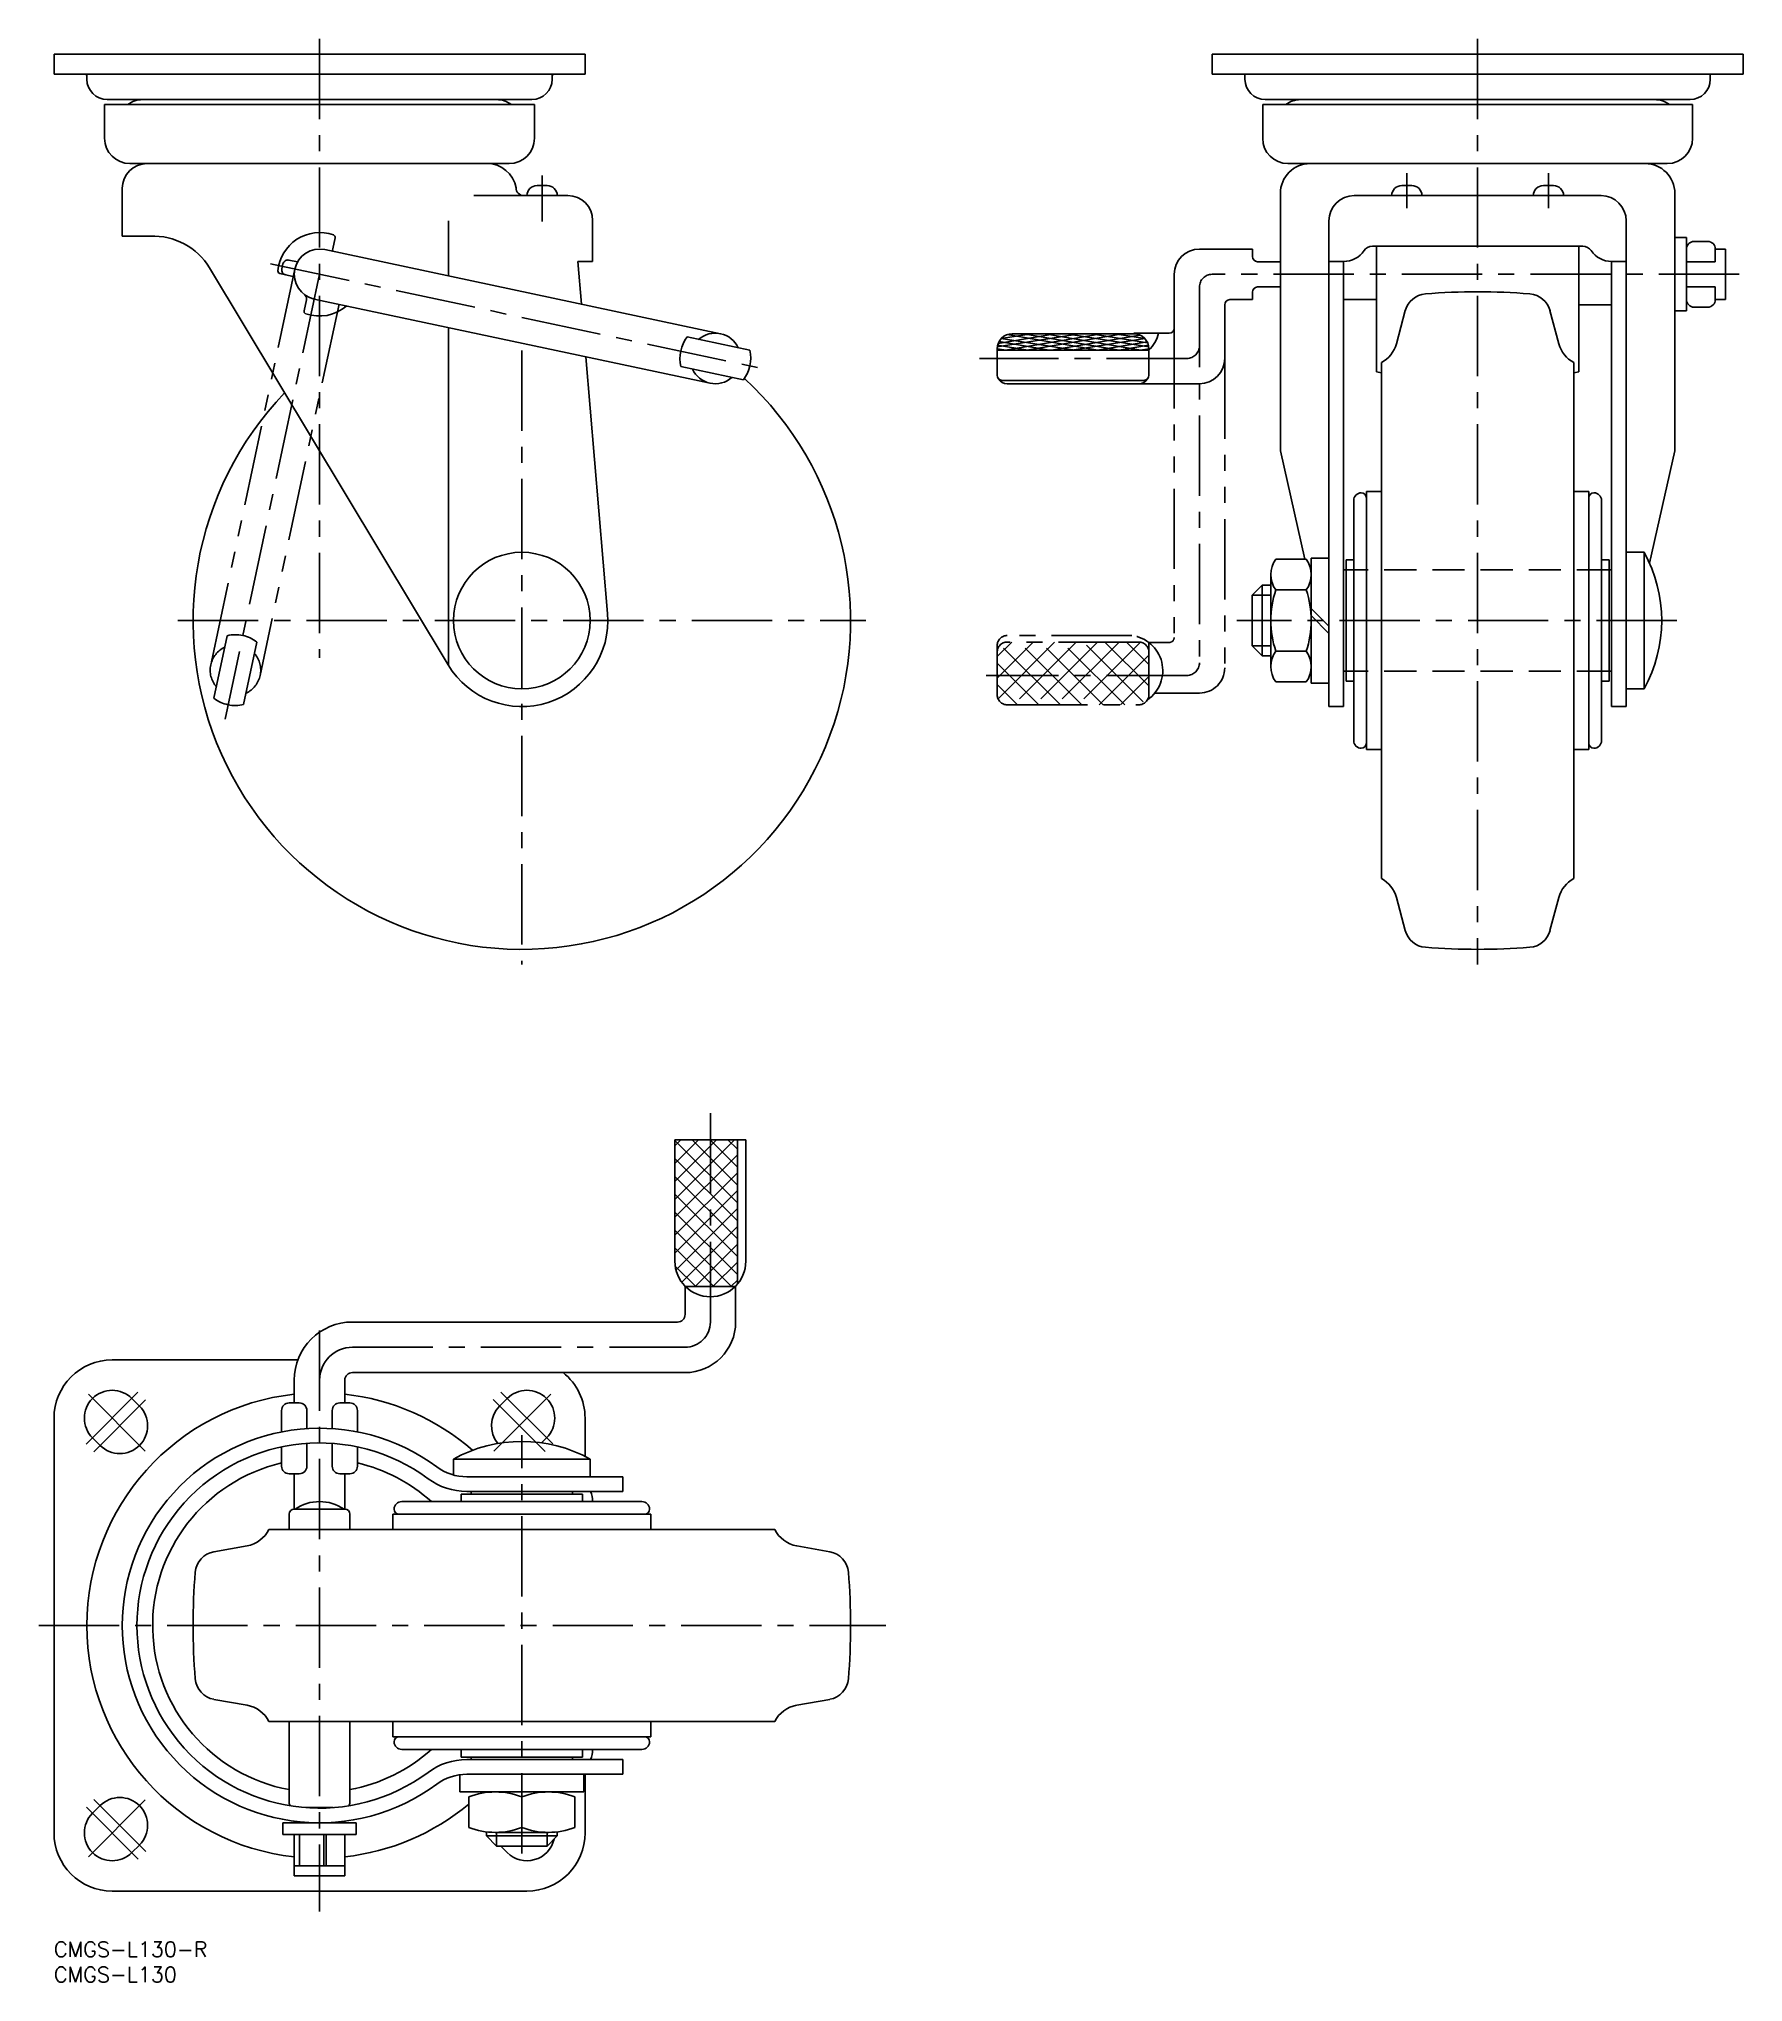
# Model space of a CAD drawing. Extents: x -3 to 334, y -8 to 376.
import ezdxf

# ---------------------------------------------------------------- set-up
doc = ezdxf.new("R2010")
doc.units = 0
doc.header["$LTSCALE"] = 0.5
for name, pattern in [('CENTER', [50.8, 31.75, -6.35, 6.35, -6.35]), ('DASHED', [19.05, 12.7, -6.35]), ('PHANTOM', [63.5, 31.75, -6.35, 6.35, -6.35, 6.35, -6.35])]:
    doc.linetypes.add(name, pattern=pattern)
for name, color, linetype in [('MSM_CENTER', 1, 'CENTER'), ('MSM_CONTINUOUS', 7, 'CONTINUOUS'), ('MSM_DASHED', 4, 'DASHED'), ('MSM_IMAGINARY', 6, 'PHANTOM'), ('MSM_NARROW', 5, 'CONTINUOUS'), ('MSM_PART_NUMBER', 7, 'CONTINUOUS')]:
    doc.layers.add(name, color=color, linetype=linetype)
doc.styles.get("Standard").update_dxf_attribs({"font": 'txt.shx', "height": 3, "bigfont": 'bigfont.shx'})

# ---------------------------------------------------------------- blocks, each defined once
blk = doc.blocks.new('*U2')
at = {"layer": 'MSM_PART_NUMBER'}
blk.add_text('CMGS-L130-R', height=3, dxfattribs=at).set_placement((0, -3))
blk = doc.blocks.new('*U3')
at = {"layer": 'MSM_PART_NUMBER'}
blk.add_text('CMGS-L130', height=3, dxfattribs=at).set_placement((0, -8))

msp = doc.modelspace()

# ---------------------------------------------------------------- linework, layer by layer
at = {"layer": 'MSM_CENTER'}
for p, q in [((52.5, 376.17), (52.5, 253.78)), ((281.48, 376.17), (281.48, 193.17)), ((267.48, 349.63), (267.48, 342.7)), ((295.48, 349.63), (295.48, 342.7)), ((96.5, 349.17), (96.5, 340.08)), ((42.8, 331.68), (139.69, 311.08)), ((52.5, 329.62), (33.81, 241.69)), ((226.48, 327.12), (226.48, 252.83)), ((333.18, 329.62), (228.98, 329.62)), ((92.5, 314.58), (92.5, 193.17)), ((223.98, 312.99), (182.97, 312.99)), ((24.5, 261.17), (160.5, 261.17)), ((320.86, 261.17), (233.86, 261.17)), ((223.98, 250.33), (184.31, 250.33)), ((129.77, 122.5), (129.77, 164.31)), ((52.5, 120.82), (52.5, 5.95)), ((59, 117.5), (124.77, 117.5)), ((18.01, 96.99), (6.24, 108.76)), ((6.34, 98.34), (16.6, 108.6)), ((86.99, 96.99), (98.76, 108.76)), ((88.34, 108.66), (98.6, 98.4)), ((7.84, 96.84), (18.1, 107.1)), ((86.84, 107.16), (97.1, 96.9)), ((92.5, 17.42), (92.5, 100.1)), ((-3, 62.5), (164.47, 62.5)), ((18.01, 28.01), (6.24, 16.24)), ((18.16, 17.84), (7.9, 28.1)), ((16.66, 16.34), (6.4, 26.6))]:
    msp.add_line(p, q, dxfattribs=at)
for centre, radius, start, end in [((228.98, 327.12), 2.5, 90, 180), ((223.98, 315.49), 2.5, 270, 0), ((223.98, 252.83), 2.5, 270, 0), ((124.77, 122.5), 5, 270, 0), ((59, 111), 6.5, 90, 180)]:
    msp.add_arc(centre, radius, start, end, dxfattribs=at)
at = {"layer": 'MSM_CONTINUOUS'}
for p, q in [((0, 373.17), (0, 369.17)), ((0, 373.17), (105, 373.17)), ((105, 373.17), (105, 369.17)), ((333.98, 373.17), (228.98, 373.17)), ((228.98, 373.17), (228.98, 369.17)), ((333.98, 373.17), (333.98, 369.17)), ((0, 369.17), (105, 369.17)), ((6.5, 368.87), (6.5, 368.17)), ((98.5, 368.87), (98.5, 368.17)), ((333.98, 369.17), (228.98, 369.17)), ((235.48, 369.17), (235.48, 368.17)), ((327.48, 369.17), (327.48, 368.17)), ((10, 363.17), (95, 363.17)), ((10, 363.17), (10, 356.52)), ((94.5, 364.17), (10.5, 364.17)), ((95, 363.17), (95, 356.52)), ((323.98, 363.17), (238.98, 363.17)), ((238.98, 363.17), (238.98, 356.52)), ((323.48, 364.17), (239.48, 364.17)), ((323.98, 363.17), (323.98, 356.52)), ((90, 351.52), (15, 351.52)), ((243.98, 351.52), (318.98, 351.52)), ((13.5, 346.62), (13.5, 337.17)), ((97.5, 347.17), (95.5, 347.17)), ((268.48, 347.17), (266.48, 347.17)), ((294.48, 347.17), (296.48, 347.17)), ((83.01, 345.17), (101.6, 345.17)), ((242.48, 345.62), (242.48, 294.7)), ((305.88, 345.17), (257.08, 345.17)), ((320.48, 345.62), (320.48, 294.7)), ((78.01, 340.17), (78.01, 329.31)), ((106.5, 340.27), (106.5, 332.17)), ((252.08, 340.17), (252.08, 244.17)), ((310.88, 244.17), (310.88, 340.17)), ((13.5, 337.17), (19.04, 337.17)), ((131.79, 317.88), (53.54, 334.51)), ((55.56, 336.82), (55.1, 334.64)), ((236.98, 334.62), (226.48, 334.62)), ((236.98, 333.12), (236.98, 334.62)), ((302.29, 335.17), (260.67, 335.17)), ((261.48, 335.17), (261.48, 310.33)), ((301.48, 335.17), (301.48, 310.33)), ((322.78, 336.87), (320.48, 336.87)), ((322.78, 322.37), (322.78, 336.87)), ((326.98, 336.12), (324.28, 336.12)), ((328.48, 332.12), (328.48, 334.62)), ((330.48, 334.62), (328.48, 334.62)), ((330.48, 324.62), (330.48, 334.62)), ((30.75, 330.87), (77.93, 252.41)), ((45.27, 331.67), (45.06, 330.69)), ((48.15, 332.08), (46.45, 332.44)), ((103.6, 332.17), (104.31, 323.72)), ((103.6, 332.17), (106.5, 332.17)), ((242.48, 332.12), (237.98, 332.12)), ((254.98, 332.17), (252.08, 332.17)), ((254.98, 244.17), (254.98, 332.17)), ((307.98, 244.17), (307.98, 332.17)), ((307.98, 332.17), (310.88, 332.17)), ((328.48, 332.12), (322.78, 332.12)), ((44.67, 329.75), (47.52, 329.14)), ((221.48, 329.62), (221.48, 318.99)), ((242.48, 327.12), (237.98, 327.12)), ((328.48, 327.12), (322.78, 327.12)), ((328.48, 324.62), (328.48, 327.12)), ((49.9, 324.59), (49.43, 322.41)), ((129.71, 308.09), (51.46, 324.73)), ((231.48, 323.62), (231.48, 312.99)), ((236.98, 324.62), (232.48, 324.62)), ((236.98, 326.12), (236.98, 324.62)), ((261.48, 324.62), (254.98, 324.62)), ((267.68, 323.62), (267.68, 323.62)), ((295.29, 323.62), (295.29, 323.62)), ((307.98, 323.62), (301.48, 323.62)), ((326.98, 323.12), (324.28, 323.12)), ((330.48, 324.62), (328.48, 324.62)), ((78.01, 319.08), (78.01, 252.27)), ((267.17, 322.44), (265.42, 315.89)), ((295.79, 322.44), (297.55, 315.89)), ((322.78, 322.37), (320.48, 322.37)), ((137.56, 314.6), (125.19, 317.23)), ((202.78, 317.88), (186.51, 315.29)), ((186.58, 315.63), (192.52, 314.6)), ((197.9, 317.88), (186.67, 315.93)), ((186.85, 316.32), (196.76, 314.6)), ((193.26, 317.88), (187.29, 316.92)), ((187.29, 316.92), (201.85, 314.6)), ((207.02, 317.88), (188.11, 314.6)), ((188.47, 317.7), (206.37, 314.6)), ((213.48, 317.88), (189.48, 317.88)), ((191.7, 317.88), (210.61, 314.6)), ((211.26, 317.88), (192.35, 314.6)), ((195.94, 317.88), (214.86, 314.6)), ((214.68, 317.62), (197.23, 314.6)), ((200.19, 317.88), (216.45, 315.29)), ((215.7, 316.9), (201.26, 314.6)), ((205.09, 317.88), (216.22, 316.1)), ((216.12, 316.3), (206.35, 314.6)), ((209.73, 317.88), (215.7, 316.93)), ((216.39, 315.61), (210.59, 314.6)), ((220.48, 317.99), (213.51, 317.99)), ((105.18, 313.31), (109.44, 262.59)), ((136.31, 308.74), (123.94, 311.37)), ((186.48, 314.92), (188.27, 314.6)), ((186.48, 314.88), (186.48, 309.66)), ((216.48, 314.6), (186.48, 314.6)), ((216.48, 314.89), (214.83, 314.6)), ((216.48, 314.88), (216.48, 309.66)), ((262.48, 210.17), (262.48, 312.17)), ((300.48, 210.17), (300.48, 312.17)), ((215.48, 308.66), (187.48, 308.66)), ((226.48, 307.99), (188.48, 307.99)), ((261.48, 310.33), (262.48, 310.12)), ((301.48, 310.33), (300.48, 310.12)), ((242.48, 294.7), (247.34, 273.29)), ((320.48, 294.7), (315.45, 272.53)), ((256.98, 237.42), (256.98, 284.92)), ((259.48, 286.67), (262.48, 286.67)), ((259.48, 235.67), (259.48, 286.67)), ((303.48, 286.67), (300.48, 286.67)), ((303.48, 235.67), (303.48, 286.67)), ((305.98, 237.42), (305.98, 284.92)), ((247.58, 273.29), (241.58, 273.29)), ((248.58, 273.52), (252.08, 273.52)), ((248.58, 248.82), (248.58, 273.52)), ((256.98, 273.17), (255.48, 273.17)), ((255.48, 249.17), (255.48, 273.17)), ((305.98, 273.17), (307.48, 273.17)), ((307.48, 249.17), (307.48, 273.17)), ((314.38, 274.67), (310.88, 274.67)), ((314.38, 247.67), (314.38, 274.67)), ((240.58, 252.07), (240.58, 270.26)), ((255.48, 271.17), (254.98, 271.17)), ((307.98, 271.17), (307.48, 271.17)), ((238.88, 268.17), (236.88, 266.17)), ((236.88, 256.17), (236.88, 266.17)), ((238.88, 268.17), (240.58, 268.17)), ((238.88, 268.17), (238.88, 254.17)), ((247.58, 267.23), (241.58, 267.23)), ((252.08, 260.05), (248.58, 263.55)), ((252.08, 258.64), (248.58, 262.14)), ((236.88, 256.17), (238.88, 254.17)), ((238.88, 254.17), (240.58, 254.17)), ((247.58, 255.11), (241.58, 255.11)), ((255.48, 251.17), (254.98, 251.17)), ((307.98, 251.17), (307.48, 251.17)), ((247.58, 249.04), (241.58, 249.04)), ((248.58, 248.82), (252.08, 248.82)), ((256.98, 249.17), (255.48, 249.17)), ((305.98, 249.17), (307.48, 249.17)), ((314.38, 247.67), (310.88, 247.67)), ((254.98, 244.17), (252.08, 244.17)), ((307.98, 244.17), (310.88, 244.17)), ((259.48, 235.67), (262.48, 235.67)), ((303.48, 235.67), (300.48, 235.67)), ((267.17, 199.9), (265.42, 206.45)), ((295.79, 199.9), (297.55, 206.45)), ((122.77, 134.5), (122.77, 158.5)), ((122.77, 158.5), (136.77, 158.5)), ((135.11, 129.97), (135.11, 158.5)), ((136.77, 134.5), (136.77, 158.5)), ((124.77, 124), (124.77, 129.6)), ((124.88, 129.5), (134.67, 129.5)), ((134.77, 122.5), (134.77, 129.6)), ((59, 122.5), (123.27, 122.5)), ((48.22, 115), (11.5, 115)), ((59, 112.5), (124.77, 112.5)), ((47.5, 106.5), (47.5, 111)), ((57.5, 106.5), (57.5, 111)), ((16.89, 105.89), (15.39, 107.39)), ((45, 105), (45, 100.77)), ((48.5, 106.5), (46.5, 106.5)), ((50, 101.42), (50, 105)), ((55, 101.42), (55, 105)), ((56.5, 106.5), (58.5, 106.5)), ((60, 105), (60, 100.77)), ((89.61, 107.39), (88.11, 105.89)), ((0, 103.5), (0, 21.5)), ((105, 95.93), (105, 103.5)), ((7.61, 99.61), (9.11, 98.11)), ((45, 97.81), (45, 94)), ((50, 94), (50, 98.51)), ((55, 94), (55, 98.51)), ((60, 97.81), (60, 94)), ((96.4, 98.62), (97.39, 99.61)), ((46.5, 92.5), (48.5, 92.5)), ((47.5, 85.5), (47.5, 92.5)), ((58.5, 92.5), (56.5, 92.5)), ((57.5, 85.5), (57.5, 92.5)), ((79, 95.4), (79, 92.25)), ((79, 95.4), (106, 95.4)), ((106, 95.4), (106, 91.9)), ((80.5, 87), (80.5, 88.5)), ((80.5, 88.5), (104.5, 88.5)), ((112.5, 91.9), (81.63, 91.9)), ((81.63, 89), (112.5, 89)), ((82.5, 88.5), (82.5, 89)), ((102.5, 89), (102.5, 88.5)), ((104.5, 87), (104.5, 88.5)), ((112.5, 89), (112.5, 91.9)), ((47.5, 85.5), (57.5, 85.5)), ((68.75, 87), (116.25, 87)), ((42.5, 81.5), (142.5, 81.5)), ((46.5, 81.5), (46.5, 84.5)), ((58.5, 81.5), (58.5, 84.5)), ((67, 84.5), (118, 84.5)), ((67, 81.5), (67, 84.5)), ((118, 81.5), (118, 84.5)), ((31.63, 77.09), (38.16, 78.25)), ((153.37, 77.09), (146.84, 78.25)), ((31.63, 47.9), (38.16, 46.75)), ((153.37, 47.9), (146.84, 46.75)), ((42.5, 43.5), (142.5, 43.5)), ((46.5, 27.5), (46.5, 43.5)), ((58.5, 27.5), (58.5, 43.5)), ((67, 43.5), (67, 40.5)), ((118, 43.5), (118, 40.5)), ((67, 40.5), (118, 40.5)), ((68.75, 38), (116.25, 38)), ((80.5, 38), (80.5, 36.5)), ((80.5, 36.5), (104.5, 36.5)), ((112.5, 36), (81.63, 36)), ((82.5, 36), (82.5, 36.5)), ((102.5, 36.5), (102.5, 36)), ((104.5, 38), (104.5, 36.5)), ((112.5, 33.1), (112.5, 36)), ((80.25, 29.6), (80.25, 33)), ((81.63, 33.1), (112.5, 33.1)), ((104.75, 33.1), (104.75, 29.6)), ((105, 21.5), (105, 33.1)), ((104.75, 29.6), (80.25, 29.6)), ((82, 28.6), (82, 22.6)), ((92.5, 28.6), (92.5, 22.6)), ((103, 28.6), (103, 22.6)), ((9.11, 26.89), (7.61, 25.39)), ((45.25, 21.2), (45.25, 23.5)), ((45.25, 23.5), (59.75, 23.5)), ((47.5, 23.5), (47.5, 23.82)), ((55.18, 26.5), (49.81, 26.5)), ((57.5, 23.5), (57.5, 23.82)), ((59.75, 23.5), (59.75, 21.2)), ((59.75, 21.2), (45.25, 21.2)), ((47.5, 13), (47.5, 21.2)), ((48.53, 15), (48.53, 21.2)), ((53.36, 15), (53.36, 21.2)), ((53.79, 21.2), (53.79, 15)), ((57.5, 13), (57.5, 21.2)), ((85.5, 20.9), (85.5, 21.71)), ((87.5, 18.9), (85.5, 20.9)), ((99.5, 20.9), (85.5, 20.9)), ((87.25, 21.6), (97.75, 21.6)), ((99.5, 20.9), (97.5, 18.9)), ((99.5, 20.9), (99.5, 21.71)), ((15.39, 17.61), (16.89, 19.11)), ((87.5, 18.9), (97.5, 18.9)), ((88.32, 18.9), (89.61, 17.61)), ((47.5, 15), (57.5, 15)), ((47.5, 13), (57.5, 13)), ((11.5, 10), (93.5, 10))]:
    msp.add_line(p, q, dxfattribs=at)
msp.add_circle((92.5, 261.17), 13.5, dxfattribs=at)
for centre, radius, start, end in [((6.2, 368.87), 0.3, 0.0023, 89.9977), ((98.8, 368.87), 0.3, 90.0023, 179.9977), ((10.5, 368.17), 4, 180, 270), ((94.5, 368.17), 4, 270, 0), ((239.48, 368.17), 4, 180, 270), ((323.48, 368.17), 4, 270, 0), ((17.5, 359.4), 4.76, 89.8231, 127.8022), ((87.5, 359.4), 4.76, 52.1979, 90.1551), ((246.48, 359.4), 4.76, 90.1769, 127.8022), ((316.48, 359.4), 4.76, 52.1979, 90.1766), ((15, 356.52), 5, 180, 270), ((90, 356.52), 5, 270, 0), ((243.98, 356.52), 5, 180, 270), ((318.98, 356.52), 5, 270, 0), ((18.4, 346.62), 4.9, 89.9997, 179.9996), ((85.62, 345.67), 5.85, 10.4798, 90.1907), ((248.38, 345.62), 5.9, 90.0004, 179.9996), ((314.58, 345.62), 5.9, 0.0004, 90.0002), ((92.87, 346.67), 1.5, 177.4265, 270.0018), ((95.5, 345.17), 2, 90, 180), ((97.5, 345.17), 2, 0, 90), ((266.48, 345.17), 2, 90, 180), ((268.48, 345.17), 2, 0, 90), ((294.48, 345.17), 2, 90, 180), ((296.48, 345.17), 2, 0, 90), ((101.6, 340.27), 4.9, 0.0004, 90.0003), ((257.08, 340.17), 5, 90, 180), ((305.88, 340.17), 5, 0, 90), ((19.58, 324.14), 13.04, 31.0742, 92.3366), ((52.5, 329.62), 8.25, 70.586, 175.4137), ((52.5, 329.62), 5, 78.0001, 258.0001), ((56.08, 334.43), 1, 168, 195.024), ((55.08, 336.93), 0.5, 348, 70.586), ((226.48, 329.62), 5, 90, 180), ((254.98, 337.07), 4.9, 269.9997, 325.5826), ((260.67, 333.17), 2, 90.0013, 145.5827), ((302.29, 333.17), 2, 34.4173, 90.0005), ((307.98, 337.07), 4.9, 214.4174, 270.0003), ((324.28, 334.62), 1.5, 90, 180), ((326.98, 334.62), 1.5, 0, 90), ((46.04, 330.48), 1, 168, 258), ((46.25, 331.46), 1, 78, 168), ((237.98, 333.12), 1, 180, 270), ((44.77, 330.24), 0.5, 175.4137, 258), ((237.98, 326.12), 1, 90, 180), ((48.92, 324.8), 1, 348, 53.376), ((52.5, 329.62), 8.25, 250.586, 310.695), ((232.48, 323.62), 1, 90, 180), ((271.52, 321.27), 4.5, 94.5543, 165), ((281.48, 196.17), 130, 85.4459, 94.5542), ((291.45, 321.27), 4.5, 15.0004, 85.4458), ((324.28, 324.62), 1.5, 180, 270), ((326.98, 324.62), 1.5, 270, 0), ((49.92, 322.31), 0.5, 168, 250.586), ((220.48, 318.99), 1, 270, 0), ((130.75, 312.99), 7, 142.6233, 193.377), ((130.75, 312.99), 5, 24.8703, 131.131), ((189.48, 314.88), 3, 90, 180), ((213.48, 314.88), 3, 0, 90), ((211.58, 319.6), 7, 314.4154, 346.6228), ((259.62, 317.44), 6, 298.4842, 344.9999), ((303.34, 317.44), 6, 195.0001, 241.5158), ((130.75, 312.99), 7, 322.6232, 13.3774), ((226.48, 312.99), 5, 270, 0), ((92.5, 261.17), 65, 136.1794, 47.3836), ((130.75, 312.99), 5, 204.8705, 311.1302), ((187.48, 309.66), 1, 180, 270), ((188.48, 309.99), 2, 210.5074, 270), ((214.48, 309.99), 2, 270, 329.4926), ((215.48, 309.66), 1, 270, 0), ((258.48, 284.92), 1.5, 90, 180), ((258.48, 285.42), 1, 0, 90), ((304.48, 285.42), 1, 90, 180), ((304.48, 284.92), 1.5, 0, 90), ((245.68, 270.26), 5.09, 143.4828, 216.5172), ((243.49, 270.26), 5.09, 323.4828, 36.5172), ((290.1, 261.17), 27.79, 330.9311, 29.0689), ((259.46, 261.17), 18.87, 161.266, 198.734), ((229.71, 261.17), 18.87, 341.266, 18.734), ((92.5, 261.17), 17, 211.0211, 4.7983), ((245.68, 252.07), 5.09, 143.4828, 216.5172), ((243.49, 252.07), 5.09, 323.4828, 36.5172), ((258.48, 237.42), 1.5, 180, 270), ((258.48, 236.92), 1, 270, 0), ((304.48, 236.92), 1, 180, 270), ((304.48, 237.42), 1.5, 270, 0), ((259.62, 204.89), 6, 15.0001, 61.5158), ((303.34, 204.89), 6, 118.4842, 164.9999), ((271.52, 201.06), 4.5, 195, 265.4457), ((291.45, 201.06), 4.5, 274.5542, 344.9996), ((281.48, 326.17), 130, 265.4458, 274.5542), ((129.77, 134.5), 7, 180, 0), ((123.27, 124), 1.5, 270, 0), ((59, 111), 11.5, 90, 180), ((124.77, 122.5), 10, 270, 0), ((11.5, 103.5), 11.5, 90, 180), ((59, 111), 1.5, 90, 180), ((93.5, 103.5), 11.5, 0, 51.4992), ((11.5, 103.5), 5.5, 45, 225), ((52.5, 62.5), 46, 96.24, 263.7599), ((52.5, 62.5), 46, 48.8535, 83.76), ((93.5, 103.5), 5.5, 315, 135), ((13, 102), 5.5, 225, 45), ((46.5, 105), 1.5, 90, 180), ((48.5, 105), 1.5, 0, 90), ((56.5, 105), 1.5, 90, 180), ((58.5, 105), 1.5, 0, 90), ((92, 102), 5.5, 135, 219.613), ((52.5, 62.5), 39, 53.522, 306.4783), ((52.5, 62.5), 36.1, 53.522, 306.4783), ((92.5, 71.11), 27.79, 60.9311, 119.069), ((52.5, 62.5), 33, 103.1366, 259.524), ((46.5, 94), 1.5, 180, 269.9999), ((48.5, 94), 1.5, 270, 0), ((56.5, 94), 1.5, 180, 270), ((58.5, 94), 1.5, 270, 0), ((52.5, 62.5), 33, 47.938, 76.863), ((81.63, 101.9), 10, 233.522, 270), ((81.63, 101.9), 12.9, 233.522, 270), ((101.6, 87), 4.9, 0, 24.0895), ((47.5, 84.5), 1, 90, 180), ((52.5, 78.41), 8.59, 55.629, 124.371), ((57.5, 84.5), 1, 0, 90), ((68.75, 85.5), 1.5, 90, 180), ((68.25, 85.5), 1, 180, 270), ((116.25, 85.5), 1.5, 0, 90), ((116.75, 85.5), 1, 270, 0), ((37.12, 84.16), 6, 280, 333.732), ((147.88, 84.16), 6, 206.268, 260), ((32.41, 72.66), 4.5, 100, 175.355), ((152.59, 72.66), 4.5, 4.6451, 80), ((157.57, 62.5), 130.07, 175.3572, 184.6428), ((27.43, 62.5), 130.07, 355.3572, 4.6428), ((32.41, 52.34), 4.5, 184.645, 260), ((152.59, 52.34), 4.5, 280, 355.355), ((37.12, 40.84), 6, 26.2682, 80), ((147.88, 40.84), 6, 100, 153.732), ((68.25, 39.5), 1, 90, 180), ((68.75, 39.5), 1.5, 180, 270), ((116.25, 39.5), 1.5, 270, 0), ((116.75, 39.5), 1, 0, 90), ((52.5, 62.5), 33, 280.4757, 312.0617), ((81.63, 23.1), 12.9, 90, 126.478), ((101.6, 38), 4.9, 335.91, 0), ((81.63, 23.1), 10, 90, 126.478), ((13, 23), 5.5, 315, 135), ((47.5, 27.5), 1, 180, 219.462), ((52.5, 62.5), 46, 276.2401, 309.8892), ((57.5, 27.5), 1, 320.5382, 0), ((87.25, 15.32), 14.28, 68.4315, 111.568), ((97.75, 15.32), 14.28, 68.4314, 111.569), ((11.5, 21.5), 5.5, 135, 315), ((11.5, 21.5), 11.5, 180, 270), ((87.25, 35.88), 14.28, 248.432, 291.568), ((93.5, 21.5), 5.5, 225, 346.948), ((97.75, 35.88), 14.28, 248.431, 291.569), ((93.5, 21.5), 11.5, 270, 0)]:
    msp.add_arc(centre, radius, start, end, dxfattribs=at)
at = {"layer": 'MSM_DASHED'}
for p, q in [((307.48, 271.17), (255.48, 271.17)), ((307.48, 251.17), (255.48, 251.17))]:
    msp.add_line(p, q, dxfattribs=at)
at = {"layer": 'MSM_IMAGINARY'}
for p, q in [((47.61, 330.66), (30.98, 252.41)), ((56.35, 323.69), (40.76, 250.33)), ((221.48, 318.99), (221.48, 257.83)), ((231.48, 312.99), (231.48, 251.83)), ((31.62, 245.8), (34.25, 258.18)), ((213.1, 258.21), (188.48, 258.21)), ((37.49, 244.56), (40.12, 256.93)), ((189.37, 256.93), (186.48, 254.04)), ((193.61, 256.93), (186.48, 249.8)), ((186.48, 256.21), (186.48, 246.52)), ((198.99, 244.52), (186.58, 256.93)), ((197.85, 256.93), (186.65, 245.72)), ((214.48, 256.93), (188.48, 256.93)), ((202.1, 256.93), (189.69, 244.52)), ((203.23, 244.52), (190.82, 256.93)), ((206.34, 256.93), (193.93, 244.52)), ((207.47, 244.52), (195.06, 256.93)), ((210.58, 256.93), (198.17, 244.52)), ((211.71, 244.52), (199.3, 256.93)), ((214.82, 256.93), (202.41, 244.52)), ((215.37, 245.11), (203.55, 256.93)), ((216.48, 254.34), (206.66, 244.52)), ((216.48, 248.24), (207.79, 256.93)), ((216.48, 252.48), (212.03, 256.93)), ((220.48, 256.83), (216.48, 256.83)), ((216.48, 256.82), (216.48, 246.52)), ((194.74, 244.52), (186.48, 252.78)), ((216.48, 250.1), (210.9, 244.52)), ((190.5, 244.52), (186.48, 248.54)), ((226.48, 246.83), (217.65, 246.83)), ((188.48, 244.52), (214.48, 244.52))]:
    msp.add_line(p, q, dxfattribs=at)
for centre, radius, start, end in [((35.87, 251.37), 7, 52.6232, 103.3766), ((188.48, 256.21), 2, 90, 180), ((212.23, 251.27), 7, 304.5718, 82.8826), ((220.48, 257.83), 1, 270, 0), ((35.87, 251.37), 5, 114.8704, 221.1304), ((35.87, 251.37), 5, 294.8703, 41.131), ((188.48, 254.93), 2, 90, 180), ((214.48, 254.93), 2, 0, 90), ((226.48, 251.83), 5, 270, 0), ((188.48, 246.52), 2, 180, 270), ((214.48, 246.52), 2, 270, 0), ((35.87, 251.37), 7, 232.6232, 283.3774)]:
    msp.add_arc(centre, radius, start, end, dxfattribs=at)
at = {"layer": 'MSM_NARROW'}
for p, q in [((236.88, 266.17), (240.58, 266.17)), ((236.88, 256.17), (240.58, 256.17)), ((122.77, 146.74), (134.53, 158.5)), ((122.77, 150.28), (131, 158.5)), ((122.77, 153.81), (127.46, 158.5)), ((122.77, 157.35), (123.93, 158.5)), ((122.77, 158.37), (135.11, 146.04)), ((126.18, 158.5), (135.11, 149.57)), ((129.72, 158.5), (135.11, 153.11)), ((133.25, 158.5), (135.11, 156.65)), ((122.77, 143.2), (135.11, 155.54)), ((122.77, 154.84), (135.11, 142.5)), ((122.77, 139.67), (135.11, 152)), ((122.77, 151.3), (135.11, 138.97)), ((122.77, 136.13), (135.11, 148.47)), ((122.77, 147.76), (135.11, 135.43)), ((122.77, 144.23), (135.11, 131.9)), ((122.98, 132.81), (135.11, 144.93)), ((122.77, 140.69), (133.97, 129.5)), ((124.11, 130.39), (135.11, 141.39)), ((122.77, 137.16), (130.43, 129.5)), ((126.75, 129.5), (135.11, 137.86)), ((122.84, 133.56), (126.9, 129.5)), ((130.28, 129.5), (135.11, 134.32)), ((133.82, 129.5), (135.11, 130.79)), ((87.5, 18.9), (87.5, 21.6)), ((97.5, 18.9), (97.5, 21.6))]:
    msp.add_line(p, q, dxfattribs=at)

# ---------------------------------------------------------------- block references
at = {"layer": 'MSM_CONTINUOUS'}
for name in ['*U2', '*U3']:
    msp.add_blockref(name, (0, 0), dxfattribs=at)

doc.saveas('drawing.dxf')
